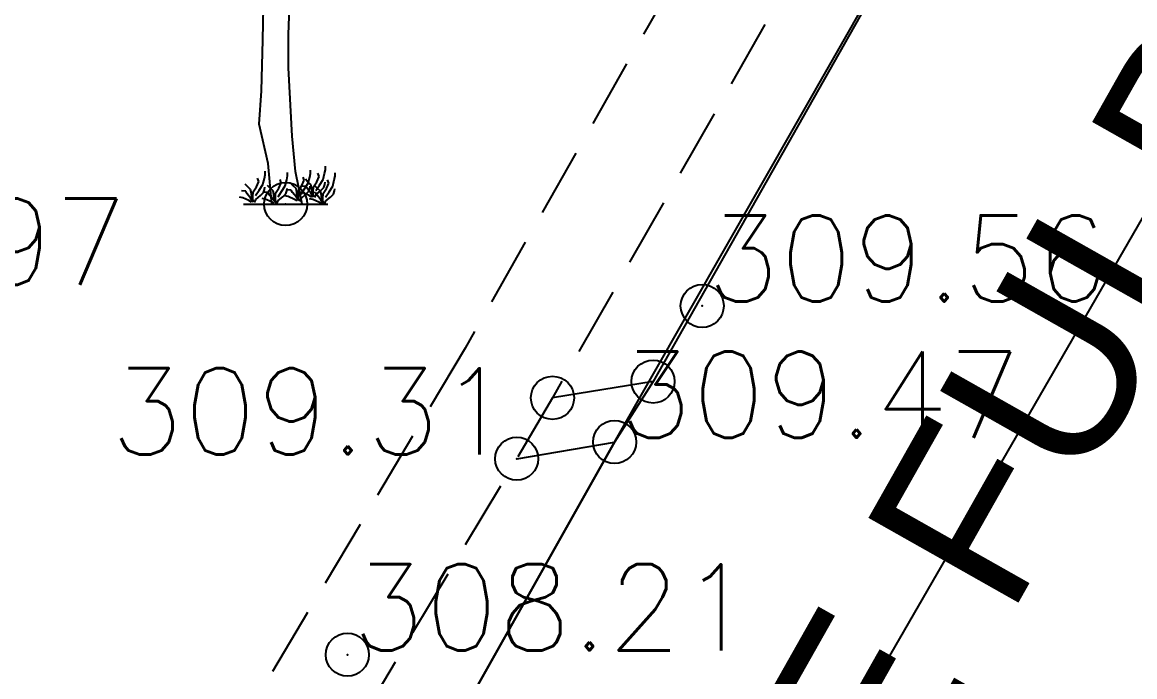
# Model space of a CAD drawing. Header units: millimetres. Extents: x 524954 to 526204, y 9523489 to 9524010.
# Drawn here: x 526016.75 to 526029.66, y 9523906.58 to 9523914.18 of the extents above; entities that cross this region are included whole.
import ezdxf
from ezdxf.enums import TextEntityAlignment as Align

# ---------------------------------------------------------------- set-up
doc = ezdxf.new("R2010")
doc.units = ezdxf.units.MM
doc.header["$PDMODE"] = 32
doc.header["$PDSIZE"] = 0.5
for name, pattern in [('ACAD_ISO12W100', [21, 12, -3, 0, -3, 0, -3]), ('AXES2', [28.575, 19.05, -3.175, 3.175, -3.175]), ('CACHE2', [4.7625, 3.175, -1.5875])]:
    doc.linetypes.add(name, pattern=pattern)
for name, color, linetype in [('Arbre', 34, 'ACAD_ISO12W100'), ('Axe_Route_Existante', 1, 'AXES2'), ('Bord_Route_Existante', 6, 'Continuous'), ('Caniveau', 5, 'CACHE2'), ('TopoAlt', 3, 'Continuous'), ('TOPOJIS', 7, 'Continuous'), ('Toponomie', 7, 'CACHE2')]:
    doc.layers.add(name, color=color, linetype=linetype)
doc.layers.add('Bord_Route_Existante_POLY3D', color=6, linetype='Continuous', plot=False)
doc.styles.add('Simplex 1.0', font='Simplex.shx', dxfattribs={"width": 0.99, "height": 1})
doc.styles.get("Standard").update_dxf_attribs({"font": 'arial.ttf'})

# ---------------------------------------------------------------- blocks, each defined once
blk = doc.blocks.new('TCPOINT M')
at = {"color": 0}
blk.add_point((0, 0), dxfattribs=at)
at = {"layer": 'TopoAlt', "style": 'Simplex 1.0', "width": 0.99}
blk.add_attdef('ALT', (0.15, 0.15), '', height=1, dxfattribs=at)
blk = doc.blocks.new('v088')
at = {"linetype": 'Continuous'}
for p, q in [((0.045, 2.625), (0.064, 3.179)), ((-0.352, 2.542), (-0.344, 3.046)), ((0.043, 2.109), (0.045, 2.625)), ((-0.373, 1.752), (-0.352, 2.542)), ((0.102, 1.053), (0.043, 2.109)), ((-0.412, 1.235), (-0.373, 1.752)), ((-0.268, 0.628), (-0.412, 1.235)), ((0.151, 0.506), (0.102, 1.053)), ((-0.213, 0), (-0.268, 0.628)), ((0.256, 0), (0.151, 0.506)), ((-0.654, 0), (0.654, 0))]:
    blk.add_line(p, q, dxfattribs=at)
at = {"color": 3, "linetype": 'Continuous'}
for p, q in [((0.385, 0.474), (0.387, 0.526)), ((0.603, 0.474), (0.615, 0.531)), ((0.615, 0.531), (0.618, 0.584)), ((-0.452, 0.267), (-0.416, 0.349)), ((-0.416, 0.349), (-0.433, 0.399)), ((-0.353, 0.303), (-0.329, 0.397)), ((-0.329, 0.397), (-0.317, 0.454)), ((-0.317, 0.454), (-0.315, 0.507)), ((-0.07, 0.329), (-0.087, 0.38)), ((-0.007, 0.284), (0.017, 0.377)), ((0.017, 0.377), (0.029, 0.435)), ((0.029, 0.435), (0.031, 0.488)), ((0.25, 0.286), (0.286, 0.368)), ((0.286, 0.368), (0.269, 0.418)), ((0.346, 0.341), (0.305, 0.385)), ((0.349, 0.322), (0.373, 0.416)), ((0.373, 0.416), (0.385, 0.474)), ((0.481, 0.344), (0.517, 0.426)), ((0.517, 0.426), (0.5, 0.476)), ((0.524, 0.291), (0.579, 0.38)), ((0.579, 0.38), (0.603, 0.474)), ((0.666, 0.325), (0.649, 0.375)), ((0.728, 0.279), (0.752, 0.373)), ((0.752, 0.373), (0.765, 0.43)), ((0.765, 0.43), (0.767, 0.483)), ((-0.618, 0.197), (-0.683, 0.202)), ((-0.587, 0.264), (-0.627, 0.308)), ((-0.596, 0.159), (-0.618, 0.197)), ((-0.541, 0.224), (-0.587, 0.264)), ((-0.529, 0.166), (-0.541, 0.224)), ((-0.505, 0.106), (-0.502, 0.188)), ((-0.502, 0.188), (-0.452, 0.267)), ((-0.464, 0.132), (-0.409, 0.214)), ((-0.409, 0.214), (-0.353, 0.303)), ((-0.387, 0.132), (-0.341, 0.178)), ((-0.341, 0.178), (-0.327, 0.226)), ((-0.272, 0.178), (-0.337, 0.183)), ((-0.327, 0.226), (-0.32, 0.26)), ((-0.24, 0.245), (-0.281, 0.288)), ((-0.25, 0.139), (-0.272, 0.178)), ((-0.195, 0.204), (-0.24, 0.245)), ((-0.183, 0.147), (-0.195, 0.204)), ((-0.156, 0.168), (-0.106, 0.248)), ((-0.118, 0.113), (-0.063, 0.195)), ((-0.106, 0.248), (-0.07, 0.329)), ((-0.063, 0.195), (-0.007, 0.284)), ((0.005, 0.159), (0.019, 0.207)), ((0.019, 0.207), (0.026, 0.24)), ((0.084, 0.216), (0.019, 0.221)), ((0.115, 0.284), (0.075, 0.327)), ((0.106, 0.178), (0.084, 0.216)), ((0.166, 0.106), (0.106, 0.178)), ((0.161, 0.243), (0.115, 0.284)), ((0.173, 0.185), (0.161, 0.243)), ((0.178, 0.118), (0.173, 0.185)), ((0.197, 0.125), (0.2, 0.207)), ((0.2, 0.207), (0.25, 0.286)), ((0.272, 0.173), (0.221, 0.183)), ((0.238, 0.151), (0.293, 0.233)), ((0.315, 0.274), (0.25, 0.279)), ((0.365, 0.13), (0.272, 0.173)), ((0.293, 0.233), (0.349, 0.322)), ((0.337, 0.236), (0.315, 0.274)), ((0.315, 0.151), (0.361, 0.197)), ((0.397, 0.163), (0.337, 0.236)), ((0.392, 0.301), (0.346, 0.341)), ((0.361, 0.197), (0.375, 0.245)), ((0.375, 0.245), (0.382, 0.279)), ((0.404, 0.243), (0.392, 0.301)), ((0.464, 0.173), (0.399, 0.178)), ((0.409, 0.175), (0.404, 0.243)), ((0.428, 0.183), (0.43, 0.264)), ((0.433, 0.113), (0.428, 0.183)), ((0.43, 0.264), (0.481, 0.344)), ((0.495, 0.24), (0.454, 0.284)), ((0.486, 0.135), (0.464, 0.173)), ((0.469, 0.209), (0.524, 0.291)), ((0.474, 0.149), (0.546, 0.209)), ((0.541, 0.2), (0.495, 0.24)), ((0.553, 0.142), (0.541, 0.2)), ((0.546, 0.209), (0.591, 0.255)), ((0.579, 0.163), (0.63, 0.243)), ((0.591, 0.255), (0.606, 0.303)), ((0.606, 0.303), (0.613, 0.337)), ((0.618, 0.108), (0.673, 0.19)), ((0.63, 0.243), (0.666, 0.325)), ((0.673, 0.19), (0.728, 0.279)), ((0.74, 0.154), (0.755, 0.202)), ((0.755, 0.202), (0.762, 0.236)), ((-0.661, 0.096), (-0.712, 0.106)), ((-0.567, 0.053), (-0.661, 0.096)), ((-0.536, 0.087), (-0.596, 0.159)), ((-0.527, 0.031), (-0.567, 0.053)), ((-0.5, 0.031), (-0.536, 0.087)), ((-0.524, 0.099), (-0.529, 0.166)), ((-0.5, 0.036), (-0.505, 0.106)), ((-0.483, 0.022), (-0.459, 0.072)), ((-0.459, 0.072), (-0.387, 0.132)), ((-0.315, 0.077), (-0.365, 0.087)), ((-0.221, 0.034), (-0.315, 0.077)), ((-0.19, 0.067), (-0.25, 0.139)), ((-0.18, 0.012), (-0.221, 0.034)), ((-0.154, 0.012), (-0.19, 0.067)), ((-0.178, 0.079), (-0.183, 0.147)), ((-0.159, 0.087), (-0.156, 0.168)), ((-0.154, 0.017), (-0.159, 0.087)), ((-0.137, 0.002), (-0.113, 0.053)), ((-0.113, 0.053), (-0.041, 0.113)), ((-0.041, 0.113), (0.005, 0.159)), ((0.041, 0.115), (-0.01, 0.125)), ((0.135, 0.072), (0.041, 0.115)), ((0.175, 0.05), (0.135, 0.072)), ((0.202, 0.05), (0.166, 0.106)), ((0.202, 0.055), (0.197, 0.125)), ((0.219, 0.041), (0.243, 0.091)), ((0.243, 0.091), (0.315, 0.151)), ((0.406, 0.108), (0.365, 0.13)), ((0.421, 0.072), (0.37, 0.082)), ((0.433, 0.108), (0.397, 0.163)), ((0.514, 0.029), (0.421, 0.072)), ((0.45, 0.099), (0.474, 0.149)), ((0.546, 0.063), (0.486, 0.135)), ((0.555, 0.007), (0.514, 0.029)), ((0.582, 0.007), (0.546, 0.063)), ((0.558, 0.075), (0.553, 0.142)), ((0.577, 0.082), (0.579, 0.163)), ((0.582, 0.012), (0.577, 0.082)), ((0.599, -0.002), (0.623, 0.048)), ((0.623, 0.048), (0.695, 0.108)), ((0.695, 0.108), (0.74, 0.154))]:
    blk.add_line(p, q, dxfattribs=at)

msp = doc.modelspace()

# ---------------------------------------------------------------- linework, layer by layer
at = {"layer": 'Axe_Route_Existante', "ltscale": 0.5, "flags": 128}
msp.add_lwpolyline([(525586.699, 9523773.004), (525594.438, 9523777.106), (525618.223, 9523789.407), (525625.013, 9523793.73), (525631.595, 9523797.596), (525637.632, 9523800.898), (525652.791, 9523807.42), (525669.106, 9523811.823), (525685.979, 9523814.884), (525693.088, 9523815.654), (525707.454, 9523816.694), (525717.039, 9523816.84), (525725.297, 9523816.644), (525729.698, 9523816.378), (525741.406, 9523815.177), (525741.84, 9523815.117), (525749.699, 9523813.877), (525775.145, 9523809.302), (525803.422, 9523804.201), (525817.048, 9523801.682), (525827.851, 9523799.771), (525839.056, 9523798.429), (525854.65, 9523797.376), (525870.172, 9523796.814), (525884.208, 9523797.02), (525899.003, 9523797.789), (525917.125, 9523799.773), (525932.341, 9523803.156), (525937.747, 9523804.809), (525941.803, 9523806.256), (525947.141, 9523808.768), (525964.848, 9523819.198), (525980.541, 9523832.453), (525991.817, 9523846.401), (526001.896, 9523863.645), (526032.968, 9523917.472), (526051.53, 9523951.634), (526076.259, 9523995.188)], dxfattribs=at)
at = {"layer": 'Bord_Route_Existante', "flags": 128}
msp.add_lwpolyline([(525977.621, 9523834.354), (525979.224, 9523836.114), (525987.097, 9523845.854), (525988.674, 9523848.001), (525990.485, 9523850.842), (525993.25, 9523855.431), (525997.166, 9523862.351), (525998.821, 9523865.297), (526004.258, 9523874.895), (526013.154, 9523890.734), (526018.581, 9523900.329), (526023.628, 9523909.305), (526030.013, 9523920.501), (526032.054, 9523924.033), (526034.618, 9523928.608), (526044.187, 9523945.542), (526045.512, 9523948.368), (526072.817, 9523996.498), (526072.817, 9523996.498), (526072.817, 9523996.498)], dxfattribs=at)
at = {"layer": 'Bord_Route_Existante_POLY3D'}
msp.add_polyline3d([(526072.817, 9523996.498, 311.96), (526045.512, 9523948.368, 310.79), (526044.187, 9523945.542, 310.76), (526036.198, 9523931.468, 310.43), (526034.618, 9523928.608, 310.27), (526032.063, 9523924.09, 310.11), (526032.054, 9523924.033, 310.12), (526030.013, 9523920.501, 310.01), (526024.075, 9523910.007, 309.53), (526023.628, 9523909.305, 309.47), (526018.581, 9523900.329, 308.97), (526013.154, 9523890.734, 308.37), (526004.258, 9523874.895, 307.32)], dxfattribs=at)
at = {"layer": 'Caniveau', "ltscale": 0.25, "flags": 128}
for points, elevation in [([(526030.242, 9523925.078), (526021.893, 9523910.395)], 310.14), ([(526031.257, 9523924.501), (526022.908, 9523909.818)], 310.14), ([(526021.893, 9523910.395), (526001.79, 9523876.63)], 310.14), ([(526022.908, 9523909.818), (526022.493, 9523909.111), (526002.725, 9523876.046)], 309.53)]:
    msp.add_lwpolyline(points, dxfattribs=dict(at, elevation=elevation))
at = {"layer": 'Caniveau', "flags": 128}
for points, elevation in [([(526024.075, 9523910.007), (526022.908, 9523909.818)], 309.53), ([(526022.493, 9523909.111), (526023.628, 9523909.305)], 309.31)]:
    msp.add_lwpolyline(points, dxfattribs=dict(at, elevation=elevation))

# ---------------------------------------------------------------- block references
at = {"layer": 'Arbre', "xscale": 0.75, "yscale": 0.75, "zscale": 0.75}
msp.add_blockref('v088', (526019.811, 9523912.067, 309.69), dxfattribs=at)
at = {"layer": 'TOPOJIS'}
for p in [(526019.811, 9523912.067, 309.69), (526024.075, 9523910.007, 309.53), (526022.908, 9523909.818, 309.32)]:
    msp.add_blockref('TCPOINT M', p, dxfattribs=at)
ref = msp.add_blockref('TCPOINT M', (526013.257, 9523911.081, 309.97), dxfattribs=at)
ref.add_attrib('ALT', '309.97', (526013.307, 9523911.131, 309.97), dxfattribs={"layer": 'TopoAlt', "height": 1, "style": 'Simplex 1.0', "width": 0.99})
ref = msp.add_blockref('TCPOINT M', (526024.645, 9523910.885, 309.56), dxfattribs=at)
ref.add_attrib('ALT', '309.56', (526024.695, 9523910.935, 309.56), dxfattribs={"layer": 'TopoAlt', "height": 1, "style": 'Simplex 1.0', "width": 0.99})
ref = msp.add_blockref('TCPOINT M', (526023.628, 9523909.305, 309.47), dxfattribs=at)
ref.add_attrib('ALT', '309.47', (526023.678, 9523909.355, 309.47), dxfattribs={"layer": 'TopoAlt', "height": 1, "style": 'Simplex 1.0', "width": 0.99})
ref = msp.add_blockref('TCPOINT M', (526022.493, 9523909.111, 309.31), dxfattribs=at)
ref.add_attrib('ALT', '309.31', dxfattribs={"layer": 'TopoAlt', "height": 1, "style": 'Simplex 1.0', "width": 0.99}).set_placement((526022.443, 9523909.161, 309.31), align=Align.RIGHT)
ref = msp.add_blockref('TCPOINT M', (526020.528, 9523906.837, 308.21), dxfattribs=at)
ref.add_attrib('ALT', '308.21', (526020.578, 9523906.887, 308.21), dxfattribs={"layer": 'TopoAlt', "height": 1, "style": 'Simplex 1.0', "width": 0.99})

# ---------------------------------------------------------------- texts
at = {"layer": 'Toponomie', "insert": (526020.427, 9523897.548), "char_height": 2, "width": 38.52036, "attachment_point": 1, "rotation": 60.5279}
msp.add_mtext('AVENUE FULBERT YOULOU', dxfattribs=at)

doc.saveas('drawing.dxf')
